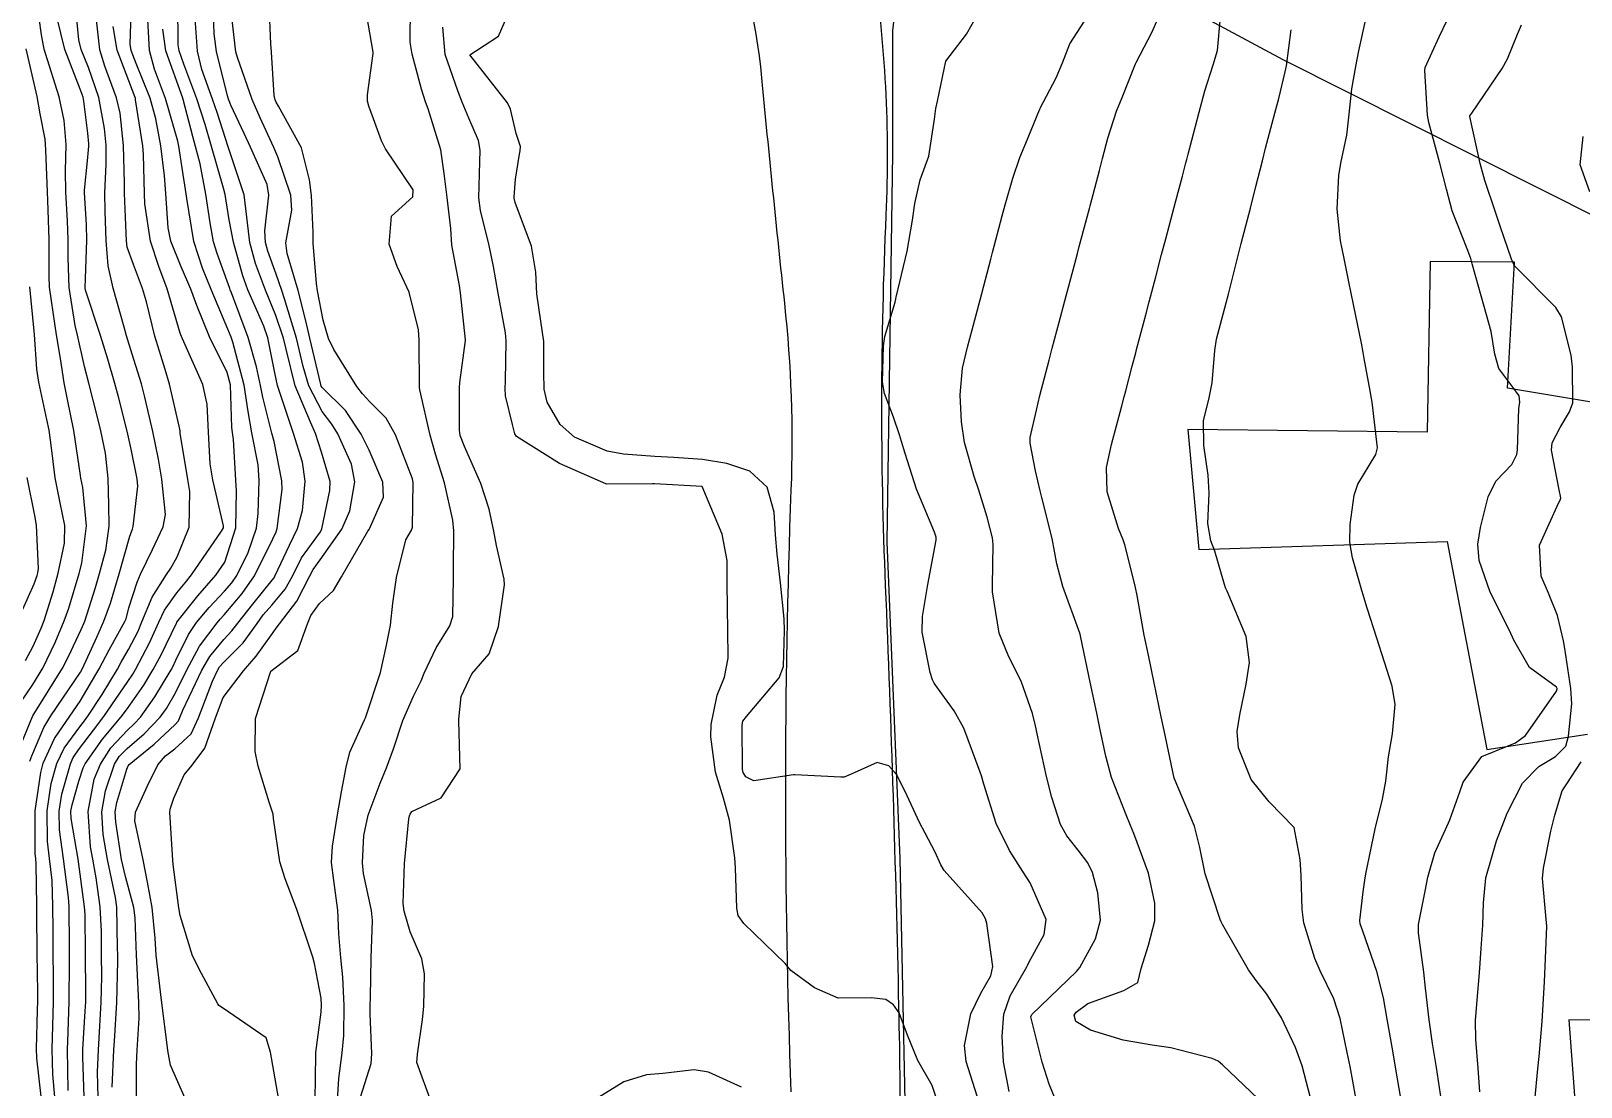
# Model space of a CAD drawing. Header units: metres. Extents: x 318500 to 325275, y 7408834 to 7428799.
# Drawn here: x 319965.3 to 320030.4, y 7411211.8 to 7411256.1 of the extents above; entities that cross this region are included whole.
import ezdxf

# ---------------------------------------------------------------- set-up
doc = ezdxf.new("R2010")
doc.units = ezdxf.units.M
doc.header["$MEASUREMENT"] = 0
for name, color, linetype in [('Curvas de Nivel 1m', 11, 'Continuous'), ('Curvas de Nivel 5m', 15, 'Continuous'), ('Edificações', 30, 'Continuous'), ('Vias Primárias', 230, 'Continuous')]:
    doc.layers.add(name, color=color, linetype=linetype)

msp = doc.modelspace()

# ---------------------------------------------------------------- linework, layer by layer
at = {"layer": 'Curvas de Nivel 1m', "flags": 128}
for points, elevation in [([(319965.756, 7411211.351), (319965.583, 7411212.965), (319965.57, 7411213.354), (319965.604, 7411214.975), (319965.616, 7411215.354), (319965.615, 7411215.736), (319965.598, 7411217.355), (319965.581, 7411219.05), (319965.578, 7411219.356), (319965.552, 7411221.111), (319965.532, 7411221.357), (319965.509, 7411221.554), (319965.513, 7411223.357), (319965.739, 7411224.969), (319965.847, 7411225.353), (319966.322, 7411226.399), (319966.958, 7411227.336), (319967.396, 7411227.961), (319968.195, 7411229.318), (319968.62, 7411230.114), (319969.271, 7411231.303), (319969.325, 7411231.419), (319969.449, 7411231.883), (319969.794, 7411232.968), (319969.929, 7411233.295), (319970.432, 7411234.339), (319970.884, 7411235.286), (319970.976, 7411235.807), (319970.832, 7411237.287), (319970.689, 7411238.132), (319970.457, 7411239.291), (319970.12, 7411240.739), (319969.972, 7411241.296), (319969.589, 7411242.537), (319969.347, 7411243.304), (319969.242, 7411243.669), (319968.789, 7411245.313), (319968.575, 7411246.251), (319968.493, 7411247.317), (319968.45, 7411248.537), (319968.436, 7411249.319), (319968.494, 7411250.522), (319968.488, 7411251.318), (319968.425, 7411252.027), (319968.186, 7411253.323), (319967.749, 7411254.586), (319967.446, 7411255.335), (319967.349, 7411255.754), (319967.193, 7411257.339)], 762), ([(319966.339, 7411211.342), (319966.252, 7411212.276), (319966.221, 7411213.345), (319966.244, 7411214.315), (319966.276, 7411215.344), (319966.284, 7411216.388), (319966.27, 7411217.345), (319966.261, 7411218.349), (319966.254, 7411219.345), (319966.215, 7411220.427), (319966.116, 7411221.348), (319966.03, 7411222.062), (319966.011, 7411223.35), (319966.186, 7411224.509), (319966.425, 7411225.344), (319966.724, 7411225.985), (319967.383, 7411226.89), (319967.58, 7411227.135), (319967.721, 7411227.325), (319968.322, 7411228.239), (319968.962, 7411229.307), (319969.124, 7411229.595), (319969.423, 7411230.139), (319969.832, 7411230.898), (319969.995, 7411231.294), (319970.418, 7411232.328), (319971.027, 7411233.284), (319971.206, 7411233.549), (319971.478, 7411234.031), (319971.975, 7411235.273), (319972.008, 7411236.777), (319971.922, 7411237.274), (319971.605, 7411239.224), (319971.598, 7411239.279), (319971.594, 7411239.323), (319971.552, 7411239.518), (319971.144, 7411241.284), (319970.962, 7411241.903), (319970.54, 7411243.291), (319970.181, 7411244.735), (319970.02, 7411245.296), (319969.64, 7411246.303), (319969.377, 7411247.034), (319969.344, 7411247.305), (319969.331, 7411247.629), (319969.254, 7411249.306), (319969.254, 7411249.739), (319969.217, 7411251.307), (319969.079, 7411252.665), (319968.929, 7411253.312), (319968.434, 7411254.635), (319968.226, 7411255.323), (319968.023, 7411257.09)], 763), ([(319969.765, 7411211.294), (319969.769, 7411212.717), (319969.797, 7411213.294), (319969.871, 7411214.643), (319969.867, 7411215.294), (319969.794, 7411216.745), (319969.769, 7411217.295), (319969.712, 7411218.857), (319969.655, 7411219.296), (319969.299, 7411220.589), (319969.14, 7411221.303), (319968.894, 7411222.875), (319968.875, 7411223.307), (319968.943, 7411223.699), (319969.357, 7411225.11), (319969.408, 7411225.251), (319969.457, 7411225.299), (319970.513, 7411226.149), (319971.386, 7411226.982), (319971.524, 7411227.142), (319971.587, 7411227.277), (319971.708, 7411227.59), (319972.511, 7411229.263), (319972.84, 7411229.838), (319973.43, 7411230.556), (319973.765, 7411230.915), (319974.025, 7411231.241), (319974.645, 7411232.04), (319975.467, 7411233.052), (319975.541, 7411233.147), (319975.58, 7411233.219), (319976.187, 7411234.509), (319976.525, 7411235.21), (319976.74, 7411235.969), (319976.844, 7411237.207), (319976.733, 7411238.007), (319976.364, 7411239.212), (319975.737, 7411241.05), (319975.686, 7411241.219), (319975.578, 7411241.762), (319975.287, 7411243.225), (319975.116, 7411243.719), (319974.444, 7411245.238), (319974.227, 7411245.832), (319973.846, 7411247.247), (319973.664, 7411248.184), (319973.487, 7411249.253), (319973.424, 7411249.514), (319972.921, 7411251.262), (319972.644, 7411252.191), (319972.305, 7411253.271), (319971.752, 7411254.72), (319971.552, 7411255.282), (319971.515, 7411255.531), (319971.498, 7411257.283)], 768), ([(319978.209, 7411211.184), (319978.265, 7411212.102), (319978.407, 7411213.182), (319978.48, 7411213.912), (319978.484, 7411215.181), (319978.432, 7411216.372), (319978.346, 7411217.184), (319978.263, 7411218.187), (319978.221, 7411219.186), (319978.059, 7411220.428), (319977.962, 7411221.19), (319977.998, 7411221.871), (319978.207, 7411223.187), (319978.373, 7411224.156), (319978.576, 7411225.182), (319978.732, 7411225.818), (319979.344, 7411227.171), (319979.391, 7411227.268), (319980.014, 7411229.161), (319980.272, 7411230.312), (319980.43, 7411231.155), (319980.532, 7411232.076), (319980.691, 7411233.152), (319981.08, 7411234.74), (319981.321, 7411235.143), (319981.362, 7411235.272), (319981.386, 7411237.142), (319981.357, 7411237.308), (319980.64, 7411239.154), (319980.253, 7411239.856), (319979.564, 7411240.538), (319979.259, 7411240.867), (319979.025, 7411241.178), (319978.055, 7411242.731), (319977.828, 7411243.197), (319977.612, 7411243.967), (319977.372, 7411245.203), (319977.32, 7411245.516), (319977.179, 7411247.205), (319977.19, 7411247.672), (319977.117, 7411249.206), (319977.033, 7411249.864), (319976.693, 7411251.21), (319975.727, 7411252.967), (319975.635, 7411253.128), (319975.596, 7411253.222), (319975.546, 7411253.41), (319975.429, 7411255.225), (319975.409, 7411255.581), (319975.334, 7411257.227)], 772), ([(319979.172, 7411211.322), (319979.616, 7411212.741), (319979.657, 7411213.163), (319979.585, 7411214.804), (319979.587, 7411215.165), (319979.598, 7411215.529), (319979.628, 7411217.164), (319979.685, 7411218.752), (319979.636, 7411219.165), (319979.303, 7411220.716), (319979.256, 7411221.171), (319979.321, 7411222.312), (319979.494, 7411223.168), (319979.995, 7411224.516), (319980.268, 7411225.156), (319980.563, 7411225.961), (319980.956, 7411227.147), (319981.4, 7411228.173), (319981.728, 7411228.816), (319981.855, 7411229.136), (319982.35, 7411230.207), (319982.929, 7411231.125), (319983.053, 7411231.516), (319983.079, 7411233.124), (319983.083, 7411233.515), (319983.091, 7411235.124), (319983.051, 7411235.57), (319982.698, 7411237.128), (319982.327, 7411238.343), (319982.094, 7411239.135), (319981.662, 7411241.046), (319981.652, 7411241.139), (319981.637, 7411243.102), (319981.634, 7411243.14), (319981.606, 7411243.569), (319981.217, 7411245.146), (319980.713, 7411246.227), (319980.379, 7411247.159), (319980.483, 7411248.343), (319981.376, 7411249.145), (319981.386, 7411249.443), (319980.231, 7411251.162), (319980.051, 7411251.503), (319979.723, 7411252.433), (319979.519, 7411252.965), (319979.464, 7411253.174), (319979.475, 7411253.433), (319979.704, 7411255.171), (319979.7, 7411255.232), (319979.365, 7411257.176)], 773), ([(319982.149, 7411211.13), (319981.547, 7411212.785), (319981.565, 7411213.136), (319981.776, 7411214.58), (319981.837, 7411215.134), (319981.865, 7411216.512), (319981.749, 7411217.135), (319981.267, 7411218.27), (319981.007, 7411219.144), (319980.967, 7411219.463), (319981.022, 7411221.144), (319981.206, 7411223.019), (319981.228, 7411223.142), (319981.254, 7411223.219), (319981.333, 7411223.326), (319982.565, 7411223.904), (319983.36, 7411225.12), (319983.305, 7411227.121), (319983.309, 7411227.203), (319983.4, 7411228.161), (319983.845, 7411229.113), (319984.573, 7411229.953), (319984.974, 7411231.097), (319985.223, 7411232.85), (319985.213, 7411233.094), (319984.894, 7411234.508), (319984.781, 7411235.101), (319984.581, 7411236.026), (319984.23, 7411237.109), (319983.543, 7411238.658), (319983.365, 7411239.122), (319983.33, 7411239.345), (319983.331, 7411241.122), (319983.345, 7411241.351), (319983.579, 7411243.12), (319983.579, 7411243.142), (319983.38, 7411245.122), (319983.326, 7411245.43), (319983.014, 7411247.126), (319982.973, 7411247.815), (319982.818, 7411249.129), (319982.694, 7411250.131), (319982.554, 7411251.132), (319982.015, 7411252.85), (319981.908, 7411253.138), (319981.738, 7411253.675), (319981.34, 7411255.146), (319981.261, 7411255.654), (319981.27, 7411257.148)], 774), ([(320005.174, 7411211.054), (320004.623, 7411212.829), (320004.54, 7411213.501), (320004.81, 7411214.826), (320005.239, 7411215.693), (320005.646, 7411216.416), (320005.732, 7411216.815), (320005.478, 7411218.617), (320005.428, 7411218.819), (320005.284, 7411219.072), (320003.69, 7411220.844), (320003.546, 7411221.08), (320003.318, 7411221.62), (320002.888, 7411222.419), (320002.653, 7411222.86), (320002.053, 7411224.166), (320001.685, 7411224.875), (320001.365, 7411225.238), (320000.874, 7411225.379), (319999.791, 7411224.896), (319999.485, 7411224.772), (319999.358, 7411224.764), (319997.421, 7411224.867), (319997.359, 7411224.864), (319995.692, 7411224.617), (319995.357, 7411224.789), (319995.253, 7411224.961), (319995.227, 7411225.097), (319995.202, 7411226.962), (319995.237, 7411227.116), (319995.394, 7411227.323), (319996.757, 7411228.94), (319996.939, 7411229.415), (319996.979, 7411230.937), (319996.966, 7411231.418), (319996.815, 7411232.94), (319996.678, 7411234.138), (319996.609, 7411234.943), (319996.55, 7411235.899), (319996.252, 7411236.949), (319995.53, 7411237.63), (319994.56, 7411237.944), (319993.537, 7411238.115), (319992.331, 7411238.205), (319991.539, 7411238.247), (319990.225, 7411238.345), (319989.541, 7411238.471), (319988.169, 7411239.054), (319987.555, 7411239.582), (319987.021, 7411240.524), (319986.888, 7411241.07), (319986.879, 7411241.772), (319986.877, 7411243.071), (319986.751, 7411243.934), (319986.585, 7411245.076), (319986.543, 7411245.98), (319986.352, 7411247.079), (319985.677, 7411248.908), (319985.625, 7411249.091), (319985.624, 7411249.148), (319985.692, 7411249.89), (319985.848, 7411250.947), (319985.881, 7411251.087), (319985.897, 7411251.272), (319985.717, 7411251.811), (319985.471, 7411252.837), (319985.354, 7411253.096), (319983.76, 7411255.12), (319984.966, 7411255.908), (319985.491, 7411257.094)], 776), ([(319965.282, 7411225.44), (319965.365, 7411225.661), (319965.877, 7411226.858), (319966.167, 7411227.348), (319967.408, 7411229.174), (319967.493, 7411229.329), (319968.096, 7411230.654), (319968.398, 7411231.316), (319968.679, 7411232.084), (319969.03, 7411233.307), (319969.486, 7411234.889), (319969.594, 7411235.194), (319969.626, 7411235.299), (319969.818, 7411236.994), (319969.799, 7411237.297), (319969.539, 7411238.553), (319969.368, 7411239.303), (319969.008, 7411240.752), (319968.86, 7411241.311), (319968.566, 7411242.334), (319968.259, 7411243.32), (319967.628, 7411245.226), (319967.615, 7411245.33), (319967.638, 7411246.105), (319967.676, 7411247.33), (319967.66, 7411247.979), (319967.578, 7411249.332), (319967.581, 7411249.432), (319967.7, 7411250.668), (319967.759, 7411251.279), (319967.762, 7411251.329), (319967.756, 7411251.375), (319967.715, 7411251.824), (319967.559, 7411253.164), (319967.529, 7411253.333), (319967.4, 7411253.67), (319966.751, 7411255.345), (319966.418, 7411256.713)], 761), ([(319966.899, 7411211.609), (319966.868, 7411213.335), (319966.874, 7411213.666), (319966.941, 7411215.334), (319966.951, 7411217.039), (319966.946, 7411217.335), (319966.945, 7411217.644), (319966.93, 7411219.335), (319966.908, 7411219.714), (319966.702, 7411221.339), (319966.532, 7411222.552), (319966.512, 7411223.342), (319966.626, 7411224.056), (319966.995, 7411225.335), (319967.11, 7411225.588), (319967.37, 7411225.966), (319967.959, 7411226.743), (319968.39, 7411227.315), (319969.405, 7411228.792), (319969.608, 7411229.098), (319969.727, 7411229.297), (319970.31, 7411230.408), (319970.704, 7411231.287), (319970.944, 7411231.788), (319971.459, 7411232.514), (319971.811, 7411232.929), (319972.08, 7411233.271), (319973.336, 7411235.099), (319973.413, 7411235.251), (319973.416, 7411235.327), (319972.97, 7411237.258), (319972.862, 7411237.928), (319972.785, 7411239.261), (319972.735, 7411240.435), (319972.546, 7411241.265), (319971.698, 7411243.179), (319971.654, 7411243.279), (319971.602, 7411243.421), (319971.053, 7411245.286), (319970.709, 7411246.22), (319970.358, 7411247.293), (319970.117, 7411248.852), (319970.098, 7411249.296), (319970.065, 7411250.936), (319970.032, 7411251.297), (319969.729, 7411253.221), (319969.719, 7411253.289), (319969.708, 7411253.323), (319968.949, 7411255.312), (319968.779, 7411256.311)], 764), ([(319968.16, 7411211.315), (319968.131, 7411212.37), (319968.165, 7411213.316), (319968.227, 7411214.302), (319968.287, 7411215.314), (319968.307, 7411216.381), (319968.299, 7411217.314), (319968.29, 7411218.29), (319968.241, 7411219.316), (319968.077, 7411220.54), (319967.927, 7411221.321), (319967.831, 7411221.839), (319967.741, 7411223.324), (319967.992, 7411224.679), (319968.248, 7411225.317), (319968.685, 7411225.996), (319969.382, 7411226.74), (319969.673, 7411227.01), (319969.936, 7411227.295), (319970.538, 7411228.15), (319971.223, 7411229.282), (319971.287, 7411229.406), (319971.416, 7411229.681), (319971.948, 7411230.756), (319972.286, 7411231.267), (319972.812, 7411231.897), (319973.46, 7411232.585), (319973.774, 7411232.937), (319973.982, 7411233.242), (319974.458, 7411234.214), (319974.804, 7411235.23), (319974.876, 7411235.853), (319974.911, 7411237.229), (319974.87, 7411237.889), (319974.608, 7411239.234), (319974.457, 7411240.135), (319974.281, 7411241.239), (319973.806, 7411243.038), (319973.735, 7411243.248), (319973.605, 7411243.588), (319972.898, 7411245.261), (319972.531, 7411246.158), (319972.174, 7411247.272), (319971.879, 7411249.075), (319971.853, 7411249.277), (319971.695, 7411250.268), (319971.542, 7411251.282), (319971.498, 7411251.496), (319970.986, 7411253.287), (319970.523, 7411254.518), (319970.306, 7411255.295), (319970.23, 7411256.849)], 766), ([(319971.808, 7411211.27), (319971.191, 7411212.664), (319971.084, 7411213.281), (319971.067, 7411213.416), (319970.829, 7411215.284), (319970.771, 7411215.749), (319970.596, 7411217.287), (319970.55, 7411217.998), (319970.422, 7411219.289), (319970.225, 7411220.362), (319970.041, 7411221.293), (319969.692, 7411222.931), (319969.722, 7411223.296), (319970.232, 7411224.406), (319970.663, 7411225.287), (319970.987, 7411225.663), (319971.37, 7411225.962), (319972.059, 7411226.59), (319972.37, 7411227.265), (319972.957, 7411228.808), (319973.164, 7411229.254), (319973.254, 7411229.41), (319973.415, 7411229.593), (319974.252, 7411230.413), (319974.836, 7411231.229), (319975.086, 7411231.585), (319975.452, 7411231.994), (319976.015, 7411232.661), (319976.312, 7411233.212), (319976.7, 7411233.985), (319977.489, 7411235.08), (319977.551, 7411235.199), (319977.892, 7411236.817), (319977.893, 7411237.194), (319977.538, 7411238.422), (319977.277, 7411239.203), (319977.07, 7411239.69), (319976.436, 7411241.211), (319976.057, 7411242.751), (319975.946, 7411243.217), (319975.614, 7411244.166), (319975.18, 7411245.227), (319974.762, 7411246.354), (319974.526, 7411247.237), (319974.374, 7411248.535), (319974.288, 7411249.241), (319973.706, 7411250.998), (319973.617, 7411251.251), (319973.157, 7411252.691), (319972.964, 7411253.261), (319972.51, 7411254.507), (319972.326, 7411255.272), (319972.215, 7411256.842)], 769), ([(319977.275, 7411211.198), (319977.293, 7411213.105), (319977.297, 7411213.199), (319977.528, 7411214.893), (319977.542, 7411215.195), (319977.519, 7411215.481), (319977.247, 7411216.941), (319977.171, 7411217.201), (319977.127, 7411217.326), (319976.505, 7411219.208), (319976.016, 7411220.496), (319975.789, 7411221.215), (319975.521, 7411223.025), (319975.5, 7411223.218), (319975.337, 7411223.715), (319974.869, 7411225.227), (319974.752, 7411225.847), (319974.768, 7411227.229), (319975.41, 7411229.22), (319976.546, 7411230.086), (319976.948, 7411231.205), (319977.087, 7411231.562), (319977.453, 7411232.064), (319978.038, 7411232.614), (319978.37, 7411233.186), (319979.489, 7411235.098), (319979.536, 7411235.169), (319980.142, 7411236.529), (319980.115, 7411237.161), (319979.54, 7411238.506), (319979.208, 7411239.175), (319978.55, 7411240.175), (319977.569, 7411241.135), (319977.527, 7411241.2), (319977.509, 7411241.262), (319977.048, 7411243.206), (319976.873, 7411243.946), (319976.562, 7411245.211), (319976.092, 7411246.769), (319976.041, 7411247.216), (319976.296, 7411248.588), (319976.251, 7411249.214), (319975.704, 7411250.831), (319975.537, 7411251.223), (319974.96, 7411252.469), (319974.626, 7411253.237), (319974.002, 7411255), (319973.944, 7411255.247), (319973.78, 7411256.572)], 771), ([(320006.428, 7411211.561), (320006.183, 7411212.81), (320006.134, 7411213.893), (320006.204, 7411214.81), (320006.47, 7411215.576), (320007.169, 7411216.801), (320007.195, 7411216.856), (320007.253, 7411216.987), (320007.898, 7411218.163), (320007.982, 7411218.789), (320007.303, 7411220.328), (320006.998, 7411220.803), (320006.442, 7411221.685), (320005.875, 7411222.815), (320005.355, 7411224.473), (320005.262, 7411224.821), (320005.205, 7411224.98), (320004.52, 7411226.833), (320004.115, 7411227.558), (320003.407, 7411228.527), (320003.269, 7411228.713), (320003.196, 7411228.853), (320003.1, 7411229.17), (320002.766, 7411230.86), (320002.789, 7411231.521), (320003.006, 7411232.857), (320003.361, 7411234.724), (320003.361, 7411234.852), (320003.283, 7411235.063), (320002.536, 7411236.865), (320002.054, 7411238.361), (320001.902, 7411238.875), (320001.822, 7411239.146), (320001.56, 7411239.892), (320001.181, 7411240.884), (320001.096, 7411241.366), (320001.142, 7411242.885), (320001.203, 7411243.288), (320001.628, 7411244.724), (320001.66, 7411244.849), (320001.667, 7411244.879), (320001.681, 7411244.93), (320002.138, 7411246.873), (320002.363, 7411248.176), (320002.458, 7411248.868), (320002.689, 7411249.871), (320003.048, 7411250.86), (320003.283, 7411252.414), (320003.343, 7411252.856), (320003.418, 7411253.172), (320003.76, 7411254.85), (320004.627, 7411255.988), (320005.105, 7411256.83)], 777), ([(320008.558, 7411210.779), (320008.099, 7411211.874), (320007.804, 7411212.791), (320007.329, 7411214.698), (320007.374, 7411214.798), (320009.248, 7411216.605), (320009.389, 7411216.768), (320010.049, 7411217.977), (320010.26, 7411218.755), (320010.141, 7411219.914), (320009.919, 7411220.761), (320009.721, 7411221.171), (320009.319, 7411221.697), (320008.846, 7411222.298), (320008.574, 7411222.781), (320008.213, 7411223.921), (320007.996, 7411224.79), (320007.594, 7411226.59), (320007.55, 7411226.798), (320007.523, 7411226.93), (320007.396, 7411227.45), (320006.931, 7411228.805), (320006.414, 7411229.821), (320006.004, 7411230.814), (320005.725, 7411232.558), (320005.716, 7411232.818), (320005.756, 7411234.549), (320005.728, 7411234.818), (320005.503, 7411235.688), (320005.154, 7411236.825), (320004.954, 7411237.404), (320004.549, 7411238.835), (320004.424, 7411239.702), (320004.37, 7411240.838), (320004.469, 7411241.955), (320004.675, 7411242.834), (320004.874, 7411243.568), (320005.209, 7411244.826), (320005.647, 7411246.525), (320005.706, 7411246.762), (320005.723, 7411246.819), (320006.13, 7411248.359), (320006.258, 7411248.814), (320006.576, 7411249.932), (320006.869, 7411250.808), (320007.117, 7411251.405), (320007.694, 7411252.8), (320007.706, 7411252.825), (320007.731, 7411252.875), (320008.393, 7411254.148), (320008.662, 7411254.786), (320008.978, 7411255.575), (320009.743, 7411256.771)], 778), ([(320017.175, 7411210.977), (320015.389, 7411212.687), (320015.202, 7411212.831), (320014.947, 7411212.951), (320013.21, 7411213.401), (320012.432, 7411213.508), (320011.215, 7411213.724), (320009.843, 7411214.139), (320009.226, 7411214.502), (320009.157, 7411214.771), (320009.231, 7411214.896), (320009.728, 7411215.256), (320011.241, 7411215.8), (320011.83, 7411216.148), (320011.972, 7411216.733), (320012.278, 7411217.716), (320012.547, 7411218.727), (320012.543, 7411219.476), (320012.273, 7411220.73), (320011.665, 7411222.398), (320011.523, 7411222.738), (320011.337, 7411223.192), (320010.724, 7411224.75), (320010.477, 7411225.65), (320010.251, 7411226.757), (320010.1, 7411227.462), (320009.823, 7411228.764), (320009.438, 7411230.639), (320009.404, 7411230.771), (320009.387, 7411230.824), (320008.684, 7411232.782), (320008.429, 7411233.735), (320008.224, 7411234.789), (320007.792, 7411236.52), (320007.718, 7411236.797), (320007.533, 7411237.638), (320007.306, 7411238.802), (320007.309, 7411239.046), (320007.564, 7411240.19), (320007.714, 7411240.798), (320008.099, 7411242.286), (320008.231, 7411242.791), (320008.517, 7411243.886), (320008.757, 7411244.783), (320009.163, 7411246.295), (320009.294, 7411246.775), (320009.367, 7411247.061), (320009.672, 7411248.204), (320009.791, 7411248.656), (320009.819, 7411248.768), (320010.212, 7411250.253), (320010.35, 7411250.76), (320010.574, 7411251.613), (320010.938, 7411252.752), (320011.168, 7411253.319), (320011.732, 7411254.74), (320011.74, 7411254.76), (320011.761, 7411254.8), (320012.427, 7411256.087), (320012.713, 7411256.731)], 779), ([(320022.963, 7411210.793), (320022.654, 7411212.588), (320022.535, 7411213.265), (320022.307, 7411214.594), (320022.145, 7411215.502), (320021.871, 7411216.601), (320021.275, 7411218.292), (320021.163, 7411218.612), (320021.154, 7411218.74), (320021.3, 7411219.957), (320021.378, 7411220.54), (320021.39, 7411220.609), (320021.412, 7411220.709), (320021.794, 7411222.603), (320022.1, 7411223.847), (320022.239, 7411224.597), (320022.353, 7411225.617), (320022.52, 7411226.593), (320022.638, 7411227.827), (320022.516, 7411228.593), (320022.076, 7411229.955), (320021.865, 7411230.604), (320021.459, 7411231.875), (320021.241, 7411232.613), (320020.847, 7411233.983), (320020.733, 7411234.621), (320020.745, 7411235.378), (320020.914, 7411236.619), (320021.071, 7411237.073), (320021.539, 7411237.865), (320021.822, 7411238.33), (320021.894, 7411238.605), (320021.666, 7411240.521), (320021.653, 7411240.609), (320021.645, 7411240.673), (320021.584, 7411241.004), (320021.342, 7411242.358), (320021.295, 7411242.615), (320021.217, 7411243.004), (320020.888, 7411244.621), (320020.691, 7411245.578), (320020.48, 7411246.628), (320020.344, 7411247.307), (320020.207, 7411248.632), (320020.274, 7411250.059), (320020.374, 7411250.63), (320020.608, 7411251.746), (320020.7, 7411252.626), (320020.819, 7411253.692), (320020.992, 7411254.622), (320021.109, 7411255.281), (320021.402, 7411256.616)], 782), ([(320024.58, 7411211.164), (320024.367, 7411212.568), (320024.212, 7411213.573), (320024.064, 7411214.572), (320023.908, 7411215.909), (320023.841, 7411216.574), (320023.619, 7411218.233), (320023.621, 7411218.577), (320023.897, 7411219.978), (320024.014, 7411220.573), (320024.305, 7411221.585), (320024.749, 7411222.566), (320024.928, 7411222.972), (320025.354, 7411224.156), (320025.498, 7411224.558), (320026.282, 7411225.641), (320027.383, 7411226.086), (320027.697, 7411226.214), (320028.108, 7411226.519), (320029.418, 7411228.388), (320029.439, 7411228.481), (320029.438, 7411228.5), (320029.42, 7411228.548), (320028.283, 7411229.378), (320027.625, 7411230.527), (320027.446, 7411230.925), (320026.631, 7411232.543), (320026.164, 7411233.876), (320026.112, 7411234.551), (320026.218, 7411235.26), (320026.539, 7411236.545), (320026.871, 7411237.199), (320027.541, 7411237.905), (320027.754, 7411238.32), (320027.774, 7411238.527), (320027.839, 7411240.263), (320027.871, 7411240.526), (320027.844, 7411240.787), (320027.586, 7411241.159), (320026.991, 7411241.936), (320026.826, 7411242.542), (320026.668, 7411243.49), (320026.378, 7411244.549), (320025.877, 7411246.336), (320025.815, 7411246.558), (320025.774, 7411246.671), (320025.664, 7411246.963), (320025.033, 7411248.566), (320024.795, 7411249.468), (320024.513, 7411250.572), (320024.045, 7411252.267), (320023.994, 7411252.577), (320023.885, 7411254.453), (320023.904, 7411254.579), (320024.48, 7411255.873), (320024.823, 7411256.57)], 783), ([(320026.188, 7411211.542), (320026.127, 7411212.546), (320026.023, 7411213.743), (320026.017, 7411214.548), (320026.087, 7411215.396), (320026.177, 7411216.546), (320026.244, 7411217.566), (320026.317, 7411218.544), (320026.347, 7411219.491), (320026.442, 7411220.543), (320026.894, 7411222.097), (320027.067, 7411222.534), (320027.347, 7411223.249), (320027.982, 7411224.521), (320028.669, 7411225.212), (320029.377, 7411225.643), (320029.808, 7411226.072), (320029.925, 7411226.495), (320030.053, 7411227.851), (320030.022, 7411228.494), (320029.758, 7411230.176), (320029.708, 7411230.497), (320029.456, 7411231.562), (320029.075, 7411232.506), (320028.775, 7411233.216), (320028.696, 7411234.512), (320029.518, 7411236.302), (320029.586, 7411236.432), (320029.593, 7411236.499), (320029.525, 7411236.84), (320029.21, 7411238.505), (320029.238, 7411238.822), (320029.564, 7411239.457), (320029.959, 7411240.111), (320030.096, 7411240.495), (320030.09, 7411242), (320030.032, 7411242.496), (320029.624, 7411244.11), (320029.392, 7411244.504), (320027.656, 7411246.258), (320027.519, 7411246.532), (320027.052, 7411247.918), (320026.842, 7411248.543), (320026.408, 7411249.841), (320026.205, 7411250.553), (320025.776, 7411252.523), (320025.774, 7411252.559), (320025.856, 7411252.673), (320027.133, 7411254.539), (320027.358, 7411254.944), (320027.782, 7411255.982), (320027.942, 7411256.374)], 784), ([(319968.745, 7411211.737), (319968.811, 7411213.306), (319968.837, 7411213.674), (319968.94, 7411215.304), (319968.974, 7411217.031), (319968.974, 7411217.304), (319968.97, 7411217.589), (319968.934, 7411219.305), (319968.881, 7411219.711), (319968.545, 7411221.311), (319968.36, 7411222.354), (319968.309, 7411223.315), (319968.466, 7411224.191), (319968.841, 7411225.308), (319969.033, 7411225.637), (319969.37, 7411225.974), (319970.087, 7411226.586), (319970.757, 7411227.286), (319971.022, 7411227.655), (319971.4, 7411228.311), (319971.873, 7411229.273), (319972.417, 7411230.273), (319973.148, 7411231.254), (319973.284, 7411231.411), (319973.445, 7411231.592), (319974.206, 7411232.491), (319974.717, 7411233.231), (319975.486, 7411234.775), (319975.63, 7411235.077), (319975.68, 7411235.218), (319975.88, 7411236.851), (319975.873, 7411237.216), (319975.545, 7411238.877), (319975.456, 7411239.221), (319975.077, 7411240.739), (319974.973, 7411241.229), (319974.802, 7411242.011), (319974.451, 7411243.237), (319973.753, 7411245.123), (319973.698, 7411245.249), (319973.68, 7411245.299), (319973.632, 7411245.449), (319973.156, 7411246.769), (319973.006, 7411247.26), (319972.859, 7411248.065), (319972.672, 7411249.265), (319972.434, 7411250.534), (319972.239, 7411251.272), (319972.124, 7411251.684), (319971.73, 7411253.235), (319971.716, 7411253.28), (319971.709, 7411253.301), (319970.994, 7411255.288), (319970.868, 7411256.195)], 767), ([(320021.099, 7411210.683), (320020.742, 7411212.617), (320020.625, 7411213.202), (320020.327, 7411214.624), (320020.065, 7411215.455), (320019.485, 7411216.636), (320019.258, 7411217.15), (320018.795, 7411218.645), (320018.725, 7411219.209), (320018.691, 7411220.646), (320018.648, 7411221.316), (320018.398, 7411222.649), (320017.346, 7411223.729), (320016.593, 7411224.671), (320016.061, 7411225.998), (320015.996, 7411226.681), (320016.112, 7411227.394), (320016.376, 7411228.676), (320016.516, 7411229.581), (320016.375, 7411230.676), (320015.577, 7411232.579), (320015.527, 7411232.689), (320015.51, 7411232.729), (320015.472, 7411232.87), (320015.058, 7411234.268), (320014.899, 7411234.699), (320014.771, 7411235.431), (320014.819, 7411236.701), (320014.782, 7411237.451), (320014.601, 7411238.704), (320014.59, 7411239.734), (320014.821, 7411240.701), (320014.949, 7411241.33), (320015.056, 7411242.698), (320015.13, 7411243.174), (320015.534, 7411244.691), (320015.634, 7411245.068), (320016.038, 7411246.684), (320016.166, 7411247.191), (320016.559, 7411248.677), (320016.788, 7411249.58), (320017.062, 7411250.67), (320017.196, 7411251.19), (320017.587, 7411252.662), (320017.746, 7411253.289), (320018.018, 7411254.397), (320018.071, 7411254.657), (320018.273, 7411256.165)], 781), ([(319964.881, 7411227.88), (319965.403, 7411228.662), (319965.835, 7411229.354), (319966.344, 7411230.428), (319966.727, 7411231.341), (319966.916, 7411231.87), (319967.36, 7411233.332), (319967.474, 7411233.758), (319967.669, 7411235.327), (319967.514, 7411236.932), (319967.425, 7411237.331), (319967.408, 7411237.445), (319967.134, 7411239.336), (319966.862, 7411240.639), (319966.724, 7411241.343), (319966.567, 7411242.364), (319966.409, 7411243.348), (319966.189, 7411244.784), (319966.116, 7411245.353), (319966.095, 7411245.814), (319966.097, 7411247.353), (319966.038, 7411248.991), (319966.019, 7411249.355), (319965.95, 7411251.113), (319965.943, 7411251.357), (319965.926, 7411251.57), (319965.723, 7411252.64), (319965.587, 7411253.361), (319965.547, 7411253.547), (319965.132, 7411255.366)], 759), ([(319965.105, 7411229.672), (319965.424, 7411230.279), (319965.763, 7411231.027), (319965.886, 7411231.353), (319966.257, 7411232.549), (319966.481, 7411233.345), (319966.741, 7411234.6), (319966.75, 7411235.341), (319966.553, 7411236.295), (319966.342, 7411237.348), (319966.175, 7411238.716), (319966.093, 7411239.352), (319966, 7411239.799), (319965.657, 7411241.359), (319965.578, 7411241.916), (319965.473, 7411243.361), (319965.463, 7411243.501), (319965.281, 7411245.363)], 758), ([(319964.988, 7411231.824), (319965.463, 7411232.886), (319965.591, 7411233.236), (319965.625, 7411233.358), (319965.651, 7411233.537), (319965.559, 7411235.359), (319965.496, 7411235.768), (319965.172, 7411237.363)], 757), ([(319995.182, 7411211.74), (319993.793, 7411212.372), (319993.192, 7411212.466), (319991.868, 7411212.321), (319991.189, 7411212.26), (319990.241, 7411211.968), (319989.174, 7411211.314)], 774)]:
    msp.add_lwpolyline(points, dxfattribs=dict(at, elevation=elevation))
at = {"layer": 'Curvas de Nivel 5m', "flags": 128}
for points, elevation in [([(319964.821, 7411225.912), (319965.389, 7411227.318), (319965.403, 7411227.346), (319965.451, 7411227.42), (319966.654, 7411229.341), (319966.915, 7411229.84), (319967.435, 7411230.974), (319967.549, 7411231.218), (319967.592, 7411231.328), (319968.039, 7411232.744), (319968.205, 7411233.319), (319968.473, 7411234.308), (319968.613, 7411235.313), (319968.604, 7411236.213), (319968.571, 7411237.314), (319968.468, 7411238.384), (319968.271, 7411239.319), (319968.131, 7411239.897), (319967.759, 7411241.327), (319967.58, 7411242.024), (319967.281, 7411243.335), (319967.194, 7411243.748), (319966.94, 7411245.34), (319966.891, 7411246.59), (319966.898, 7411247.341), (319966.867, 7411248.136), (319966.8, 7411249.343), (319966.789, 7411250.248), (319966.807, 7411251.344), (319966.728, 7411252.353), (319966.514, 7411253.348), (319965.947, 7411255.167), (319965.892, 7411255.358), (319965.769, 7411255.96), (319965.571, 7411257.362)], 760), ([(319967.566, 7411211.324), (319967.504, 7411213.016), (319967.515, 7411213.325), (319967.612, 7411214.936), (319967.634, 7411215.324), (319967.64, 7411215.729), (319967.623, 7411217.324), (319967.605, 7411218.995), (319967.586, 7411219.325), (319967.31, 7411221.33), (319967.023, 7411223.03), (319967.011, 7411223.335), (319967.056, 7411223.612), (319967.349, 7411224.601), (319967.523, 7411225.162), (319967.603, 7411225.326), (319968.332, 7411226.359), (319969.12, 7411227.304), (319969.393, 7411227.647), (319970.068, 7411228.629), (319970.471, 7411229.289), (319970.797, 7411229.908), (319971.439, 7411231.241), (319971.456, 7411231.264), (319971.461, 7411231.28), (319972.334, 7411232.39), (319973.1, 7411233.256), (319973.475, 7411233.795), (319973.942, 7411235.243), (319973.97, 7411236.786), (319973.935, 7411237.244), (319973.843, 7411238.949), (319973.793, 7411239.246), (319973.771, 7411239.465), (319973.71, 7411241.248), (319973.578, 7411241.772), (319972.833, 7411243.262), (319972.303, 7411244.586), (319972.042, 7411245.274), (319971.92, 7411245.562), (319971.639, 7411246.203), (319971.212, 7411247.284), (319971.097, 7411247.847), (319970.997, 7411249.287), (319970.939, 7411250.04), (319970.785, 7411251.289), (319970.581, 7411252.432), (319970.334, 7411253.294), (319969.752, 7411254.752), (319969.544, 7411255.303), (319969.505, 7411255.563), (319969.559, 7411257.303)], 765), ([(319975.743, 7411211.214), (319975.435, 7411212.979), (319975.387, 7411213.218), (319975.209, 7411213.812), (319973.424, 7411215.05), (319973.229, 7411215.171), (319973.184, 7411215.251), (319972.499, 7411216.517), (319972.123, 7411217.267), (319971.6, 7411218.95), (319971.54, 7411219.276), (319971.307, 7411221.097), (319971.295, 7411221.28), (319971.163, 7411223.282), (319971.185, 7411223.428), (319971.339, 7411223.892), (319971.764, 7411224.863), (319972.101, 7411225.269), (319972.641, 7411225.991), (319973.077, 7411227.255), (319973.399, 7411228.119), (319974.263, 7411229.237), (319974.793, 7411229.856), (319975.433, 7411230.747), (319975.625, 7411231.03), (319975.776, 7411231.217), (319976.503, 7411232.161), (319977.035, 7411233.204), (319977.18, 7411233.496), (319977.477, 7411233.906), (319978.388, 7411235.187), (319978.723, 7411235.96), (319978.931, 7411237.179), (319978.79, 7411237.922), (319978.226, 7411239.19), (319977.963, 7411239.603), (319977.559, 7411240.127), (319976.997, 7411241.206), (319976.769, 7411242.021), (319976.48, 7411243.211), (319975.981, 7411244.86), (319975.867, 7411245.218), (319975.637, 7411245.901), (319975.286, 7411246.865), (319975.189, 7411247.227), (319975.159, 7411247.726), (319975.326, 7411249.225), (319975.249, 7411249.664), (319974.556, 7411251.237), (319974.29, 7411251.815), (319973.728, 7411253.003), (319973.66, 7411253.181), (319973.636, 7411253.251), (319973.588, 7411253.396), (319973.131, 7411255.259), (319973.034, 7411255.998), (319972.991, 7411257.262)], 770), ([(320019.174, 7411210.923), (320018.729, 7411212.645), (320018.444, 7411213.415), (320017.86, 7411214.654), (320017.24, 7411215.657), (320016.798, 7411216.219), (320016.476, 7411216.672), (320015.384, 7411218.583), (320015.324, 7411218.689), (320015.281, 7411218.782), (320014.663, 7411220.7), (320014.435, 7411221.817), (320014.207, 7411222.707), (320013.36, 7411224.72), (320012.935, 7411226.725), (320012.814, 7411227.308), (320012.516, 7411228.729), (320012.27, 7411229.889), (320012.092, 7411230.733), (320011.795, 7411232.407), (320011.735, 7411232.737), (320011.48, 7411233.753), (320011.279, 7411234.534), (320011.211, 7411234.744), (320011.021, 7411235.223), (320010.539, 7411236.755), (320010.515, 7411237.775), (320010.728, 7411238.752), (320011.139, 7411240.32), (320011.251, 7411240.745), (320011.318, 7411241), (320011.589, 7411242.039), (320011.738, 7411242.598), (320011.771, 7411242.738), (320012.162, 7411244.195), (320012.305, 7411244.733), (320012.584, 7411245.787), (320012.828, 7411246.728), (320013.003, 7411247.383), (320013.36, 7411248.723), (320013.429, 7411248.977), (320013.699, 7411250.019), (320013.843, 7411250.583), (320013.88, 7411250.717), (320013.942, 7411250.945), (320014.407, 7411252.71), (320014.646, 7411253.609), (320014.999, 7411254.701), (320015.17, 7411255.298), (320015.297, 7411256.697)], 780), ([(320003.511, 7411210.845), (320003.184, 7411211.81), (320002.581, 7411212.859), (320002.149, 7411213.933), (320001.795, 7411214.872), (320001.569, 7411215.21), (320001.235, 7411215.422), (320000.631, 7411215.491), (319999.236, 7411215.48), (319998.244, 7411215.919), (319997.247, 7411216.64), (319997.12, 7411216.803), (319997.016, 7411216.934), (319995.275, 7411218.624), (319995.044, 7411218.962), (319994.981, 7411219.267), (319994.929, 7411220.964), (319994.894, 7411221.384), (319994.68, 7411222.967), (319994.421, 7411223.892), (319994.093, 7411224.973), (319993.888, 7411226.469), (319993.899, 7411226.975), (319994.158, 7411228.217), (319994.46, 7411228.97), (319994.618, 7411229.772), (319994.598, 7411230.968), (319994.587, 7411231.834), (319994.582, 7411232.969), (319994.576, 7411233.872), (319994.371, 7411234.971), (319993.52, 7411236.98), (319991.521, 7411237.092), (319991.438, 7411237.094), (319989.521, 7411237.078), (319989.475, 7411237.086), (319987.533, 7411237.943), (319985.733, 7411239.087), (319985.657, 7411239.194), (319985.555, 7411239.592), (319985.266, 7411240.794), (319985.248, 7411241.095), (319985.266, 7411241.403), (319985.293, 7411243.095), (319985.262, 7411243.439), (319984.963, 7411245.1), (319984.762, 7411246.224), (319984.583, 7411247.106), (319984.212, 7411248.572), (319984.141, 7411249.113), (319984.193, 7411250.622), (319984.206, 7411251.113), (319984.124, 7411251.523), (319983.723, 7411252.454), (319983.45, 7411253.123), (319983.261, 7411253.601), (319982.731, 7411255.13), (319982.634, 7411256.275)], 775), ([(320030.816, 7411249.366), (320030.409, 7411250.493), (320030.536, 7411251.684)], 785), ([(320028.506, 7411211.184), (320028.636, 7411212.508), (320028.69, 7411213.026), (320028.812, 7411214.506), (320028.907, 7411216.165), (320028.923, 7411216.505), (320028.942, 7411216.817), (320029.004, 7411218.504), (320028.981, 7411218.808), (320028.829, 7411220.507), (320028.874, 7411220.949), (320029.18, 7411222.502), (320029.347, 7411223.17), (320029.657, 7411224.197), (320029.851, 7411224.495), (320030.455, 7411225.408)], 785)]:
    msp.add_lwpolyline(points, dxfattribs=dict(at, elevation=elevation))
at = {"layer": 'Edificações'}
for points in [[(320002.092, 7411209.112), (320001.837, 7411221.354), (320001.295, 7411234.654), (320001.538, 7411250.983), (320001.538, 7411256.144), (320002.225, 7411261.926), (320002.844, 7411261.962), (320003.1, 7411265.131), (320013.419, 7411261.416), (320011.815, 7411258.211), (320017.912, 7411254.914), (320031.342, 7411248.165)], [(320032.224, 7411240.303), (320027.358, 7411241.113), (320027.648, 7411246.402), (320024.112, 7411246.435), (320023.981, 7411239.258), (320013.933, 7411239.381), (320014.386, 7411234.338), (320024.818, 7411234.665), (320026.484, 7411225.926), (320030.714, 7411226.581)], [(320035.509, 7411214.534), (320029.934, 7411214.567), (320030.425, 7411208.009)]]:
    msp.add_lwpolyline(points, dxfattribs=at)
at = {"layer": 'Vias Primárias'}
for points in [[(319997.27, 7411211.543, -0.018592), (319997.271, 7411236.842, 0.036164), (319996.996, 7411244.67, -0.00317), (319996.035, 7411254.145, 0.074301), (319994.253, 7411261.335, -0.044776), (319993.151, 7411264.874, -0.065444), (319992.551, 7411272.199, -0.182294), (319995.38, 7411278.713, -0.120462), (320001.025, 7411282.258), (320004.018, 7411283.253, -0.091874), (320011.578, 7411284.324, -0.078865), (320026.523, 7411281.297, -0.033486), (320034.216, 7411277.823, 0.044213), (320043.917, 7411273.689, 0.098186), (320055.698, 7411272.285, -0.015689), (320064.461, 7411272.686, -0.002326), (320071.163, 7411272.75, -0.083592), (320081.398, 7411271.08, 0.0194), (320087.027, 7411269.402, 0.007421), (320103.157, 7411265.52), (320122.579, 7411261.15), (320144.721, 7411258.344), (320157.009, 7411257.213)], [(320001.792, 7411201.952, 0.010746), (320001.792, 7411215.135, 0.005104), (320001.232, 7411232.827, -0.021833), (320001.259, 7411248.38, 0.049529), (320000.682, 7411259.151, 0.266151), (319998.53, 7411261.853, -0.244715), (319997.783, 7411262.716, -0.029088), (319996.959, 7411267.384, -0.105559), (319997.547, 7411273.65, -0.044449), (319998.49, 7411275.925, -0.16146), (320001.003, 7411278.357, -0.111596), (320010.194, 7411280.476, -0.037455), (320017.985, 7411279.924, -0.062009), (320025.801, 7411277.767, -0.018608), (320035.824, 7411273.165, 0.062753), (320045.534, 7411269.705, 0.037217), (320052.093, 7411268.764, 0.048964), (320061.296, 7411269.037, -0.055648), (320070.879, 7411269.194, -0.044679), (320084.604, 7411266.639, 0.008196), (320104.651, 7411261.37, 0.022932), (320128.149, 7411256.734, 0.021113), (320148.31, 7411254.575, -0.008714), (320156.913, 7411253.869)]]:
    msp.add_lwpolyline(points, format="xyb", dxfattribs=at)

doc.saveas('drawing.dxf')
